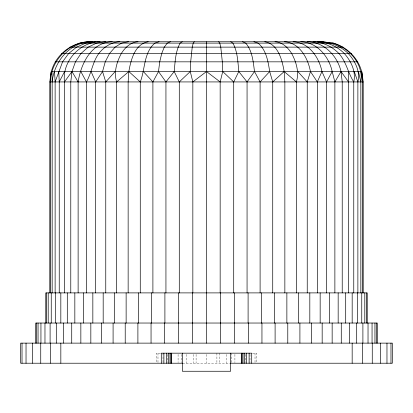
<?xml version="1.0" encoding="UTF-8"?>
<svg xmlns="http://www.w3.org/2000/svg" width="413" height="413" viewBox="0 0 413 413"><rect width="100%" height="100%" fill="white"/><g stroke="black" fill="none" stroke-linecap="round" stroke-linejoin="round"><path stroke-width="0.31" stroke-dasharray="2.06 1.55" d="M160.492 353.172L156.269 353.172L156.269 363.218M252.508 353.172L256.731 353.172L256.731 363.218M182.66 363.218L229.969 363.218M255.017 353.172L255.017 362.588M249.999 354.426L249.999 362.588M245.317 354.426L245.317 362.588M234.914 354.426L234.914 362.588M231.616 353.172L231.616 362.588M226.592 354.426L226.592 363.218M219.499 353.172L219.499 363.218M216.902 353.172L216.902 363.218M206.5 354.426L206.5 363.218M196.098 354.426L196.098 363.218M193.501 354.426L193.501 363.218M186.408 354.426L186.408 363.218M181.384 354.426L181.384 362.588M178.086 354.426L178.086 362.588M167.683 354.426L167.683 362.588M163.001 353.172L163.001 362.588M157.983 353.172L157.983 363.218"/><path stroke-width="0.62" d="M64.464 292.894L64.464 81.929C61.929 61.614 79.642 41.899 100.044 41.744M360.838 292.894L360.838 81.929C363.765 64.02 349.135 47.923 332.739 43.117M192.84 292.894L192.84 81.929L190.264 71.532L190.682 61.836L192.221 47.128L193.232 43.117L194.316 41.744M353.765 292.894L353.765 81.929C356.13 71.356 351.153 61.341 344.354 53.514C337.132 46.344 327.524 42.049 317.329 41.744M357.875 292.894L357.875 81.929C360.446 71.294 355.206 61.274 348.278 53.514C340.787 46.282 330.906 42.054 320.488 41.744M50.381 292.894L50.381 81.929C49.044 60.319 68.77 41.641 89.967 41.744L323.033 41.744M179.288 292.894L179.288 81.929L174.203 71.532C175.158 61.955 175.339 51.733 180.109 43.117L182.272 41.744M152.898 292.894L152.898 81.929L158.494 71.532L159.733 61.836L161.71 53.514L164.281 47.128L167.275 43.117L170.492 41.744M49.782 292.894L49.782 81.929L51.15 71.532L361.85 71.532L363.218 81.929L363.218 292.894M296.389 292.894L296.389 81.929C299.348 72.151 296.312 62.239 291.697 53.514C287.949 47.547 282.394 42.167 274.996 41.744M50.381 81.929C50.758 60.572 68.997 41.605 90.607 41.744M140.27 292.894L140.27 81.929C145.293 69.136 143.574 52.792 154.87 43.117L159.103 41.744M52.162 292.894L52.162 81.929C54.258 60.923 70.329 41.672 92.512 41.744M116.611 292.894L116.611 81.929C113.652 72.151 116.688 62.239 121.303 53.514C125.051 47.547 130.606 42.167 138.004 41.744M220.16 292.894L220.16 81.929L222.736 71.532L222.318 61.836L220.779 47.128L219.768 43.117L218.684 41.744M78.124 292.894L78.124 81.929C80.943 63.808 91.232 42.255 112.222 41.744M95.687 292.894L95.687 81.929L102.553 71.532L105.238 61.836L109.512 53.514L115.082 47.128L121.567 43.117L128.526 41.744M86.446 292.894L86.446 81.929C91.578 72.822 92.589 62.064 98.784 53.514C103.952 46.927 111.355 42.069 119.899 41.744M307.236 292.894L307.236 81.929L310.447 71.532C307.964 58.171 299.611 42.684 284.474 41.744M55.125 292.894L55.125 81.929L62.575 61.836L68.646 53.514L76.56 47.128L85.78 43.117L95.671 41.744M317.313 292.894L317.313 81.929L321.944 71.532C319.12 57.299 308.841 42.343 293.101 41.744M233.712 292.894L233.712 81.929L238.797 71.532C237.842 61.955 237.661 51.733 232.891 43.117L230.728 41.744M59.235 292.894L59.235 81.929L64.583 71.532M326.554 292.894L326.554 81.929L332.181 71.532C328.97 56.529 317.039 42.126 300.778 41.744M334.876 292.894L334.876 81.929L341.035 71.532C337.436 55.869 324.128 41.997 307.422 41.744M247.062 292.894L247.062 81.929L254.506 71.532C253.21 61.769 252.389 50.923 245.725 43.117L242.508 41.744M64.464 81.929L71.965 71.532L75.44 61.836L80.974 53.514L88.181 47.128L96.575 43.117L105.578 41.744M165.938 292.894L165.938 81.929L174.203 71.532M105.764 292.894L105.764 81.929L115.191 71.532M260.102 292.894L260.102 81.929L269.684 71.532C268.125 61.465 266.308 50.097 258.13 43.117L253.897 41.744M179.288 81.929L190.264 71.532M272.73 292.894L272.73 81.929L284.175 71.532C282.115 60.066 278.279 44 264.764 41.744M116.611 81.929L128.825 71.532C130.885 60.066 134.721 44 148.236 41.744M192.84 81.929L206.5 71.532L220.16 81.929M79.564 43.117L333.436 43.117C350.296 47.831 363.672 64.067 362.619 81.929L362.619 292.894M69.874 47.128L343.126 47.128M61.552 53.514L351.448 53.514M55.166 61.836L357.834 61.836M49.782 81.929L363.218 81.929M182.66 363.218L20.65 363.218L20.65 343.126L392.35 343.126L392.35 363.218L230.34 363.218M322.393 41.744L333.436 43.117M312.956 41.744C322.847 42.049 332.073 46.432 338.918 53.514C346.3 61.671 347.927 72.822 353.765 81.929M296.389 81.929L284.175 71.532L284.856 81.929L284.856 292.894M140.27 81.929L128.825 71.532L128.144 81.929L128.144 292.894M222.736 71.532L233.712 81.929M143.316 71.532L152.898 81.929M297.809 71.532L307.236 81.929M238.797 71.532L247.062 81.929M348.536 292.894L348.536 81.929L341.035 71.532L342.222 81.929L342.222 292.894M158.494 71.532L165.938 81.929M310.447 71.532L317.313 81.929M78.124 81.929L71.965 71.532L70.778 81.929L70.778 292.894M80.819 71.532L86.446 81.929M254.506 71.532L260.102 81.929M91.056 71.532L95.687 81.929M321.944 71.532L326.554 81.929M354.246 71.532L357.875 81.929M102.553 71.532L105.764 81.929M269.684 71.532L272.73 81.929M332.181 71.532L334.876 81.929M358.453 71.532L360.838 81.929M360.998 71.532L362.619 81.929M54.547 71.532L55.125 81.929M58.754 71.532L59.235 81.929M52.002 71.532L52.162 81.929M348.417 71.532L348.536 81.929M390.982 343.126L390.982 363.218M386.966 343.126L386.966 363.218M380.579 343.126L380.579 363.218M377.281 343.126L377.281 323.033L35.719 323.033L35.719 343.126M376.697 323.033L376.697 343.126M374.952 323.033L374.952 343.126M372.258 343.126L372.258 363.218M372.056 323.033L372.056 343.126M368.029 323.033L368.029 343.126M367.234 323.033L367.234 292.894L45.766 292.894L45.766 323.033M366.625 292.894L366.625 323.033M364.793 292.894L364.793 323.033M362.898 323.033L362.898 343.126M362.568 343.126L362.568 363.218M361.757 292.894L361.757 323.033M357.539 292.894L357.539 323.033M356.698 323.033L356.698 343.126M352.175 292.894L352.175 323.033M352.165 343.126L352.165 363.218M349.47 323.033L349.47 343.126M345.702 292.894L345.702 323.033M341.272 323.033L341.272 343.126M338.164 292.894L338.164 323.033M332.15 323.033L332.15 343.126M329.631 292.894L329.631 323.033M322.166 323.033L322.166 343.126M320.158 292.894L320.158 323.033M311.397 323.033L311.397 343.126M309.817 292.894L309.817 323.033M299.91 323.033L299.91 343.126M298.692 292.894L298.692 323.033M287.784 323.033L287.784 343.126M286.87 292.894L286.87 323.033M275.104 323.033L275.104 343.126M274.428 292.894L274.428 323.033M261.95 323.033L261.95 343.126M261.475 292.894L261.475 323.033M251.708 363.218L251.708 353.172L161.292 353.172L161.292 363.218M249.106 353.172L249.106 363.218M248.425 323.033L248.425 343.126M248.099 292.894L248.099 323.033M246.685 353.172L246.685 363.218M244.604 353.172L244.604 363.218M243.009 353.172L243.009 363.218M242.003 353.172L242.003 363.218M241.662 353.172L241.662 363.218M234.61 323.033L234.61 343.126M234.414 292.894L234.414 323.033M230.609 353.172L230.609 371.256L182.391 371.256L182.391 353.172M220.604 323.033L220.604 343.126M220.511 292.894L220.511 323.033M206.5 41.744L206.5 343.126M192.489 292.894L192.489 323.033M192.396 323.033L192.396 343.126M178.586 292.894L178.586 323.033M178.39 323.033L178.39 343.126M171.338 353.172L171.338 363.218M170.997 353.172L170.997 363.218M169.991 353.172L169.991 363.218M168.396 353.172L168.396 363.218M166.315 353.172L166.315 363.218M164.901 292.894L164.901 323.033M164.575 323.033L164.575 343.126M163.894 353.172L163.894 363.218M151.525 292.894L151.525 323.033M151.05 323.033L151.05 343.126M138.572 292.894L138.572 323.033M137.896 323.033L137.896 343.126M126.13 292.894L126.13 323.033M125.216 323.033L125.216 343.126M114.308 292.894L114.308 323.033M113.09 323.033L113.09 343.126M103.183 292.894L103.183 323.033M101.603 323.033L101.603 343.126M92.842 292.894L92.842 323.033M90.834 323.033L90.834 343.126M83.369 292.894L83.369 323.033M80.85 323.033L80.85 343.126M74.836 292.894L74.836 323.033M71.728 323.033L71.728 343.126M67.298 292.894L67.298 323.033M63.53 323.033L63.53 343.126M60.825 292.894L60.825 323.033M60.835 343.126L60.835 363.218M56.302 323.033L56.302 343.126M55.461 292.894L55.461 323.033M51.243 292.894L51.243 323.033M50.432 343.126L50.432 363.218M50.102 323.033L50.102 343.126M48.207 292.894L48.207 323.033M46.375 292.894L46.375 323.033M44.971 323.033L44.971 343.126M40.944 323.033L40.944 343.126M40.742 343.126L40.742 363.218M38.048 323.033L38.048 343.126M36.303 323.033L36.303 343.126M32.42 343.126L32.42 363.218M26.034 343.126L26.034 363.218M22.018 343.126L22.018 363.218"/></g></svg>
